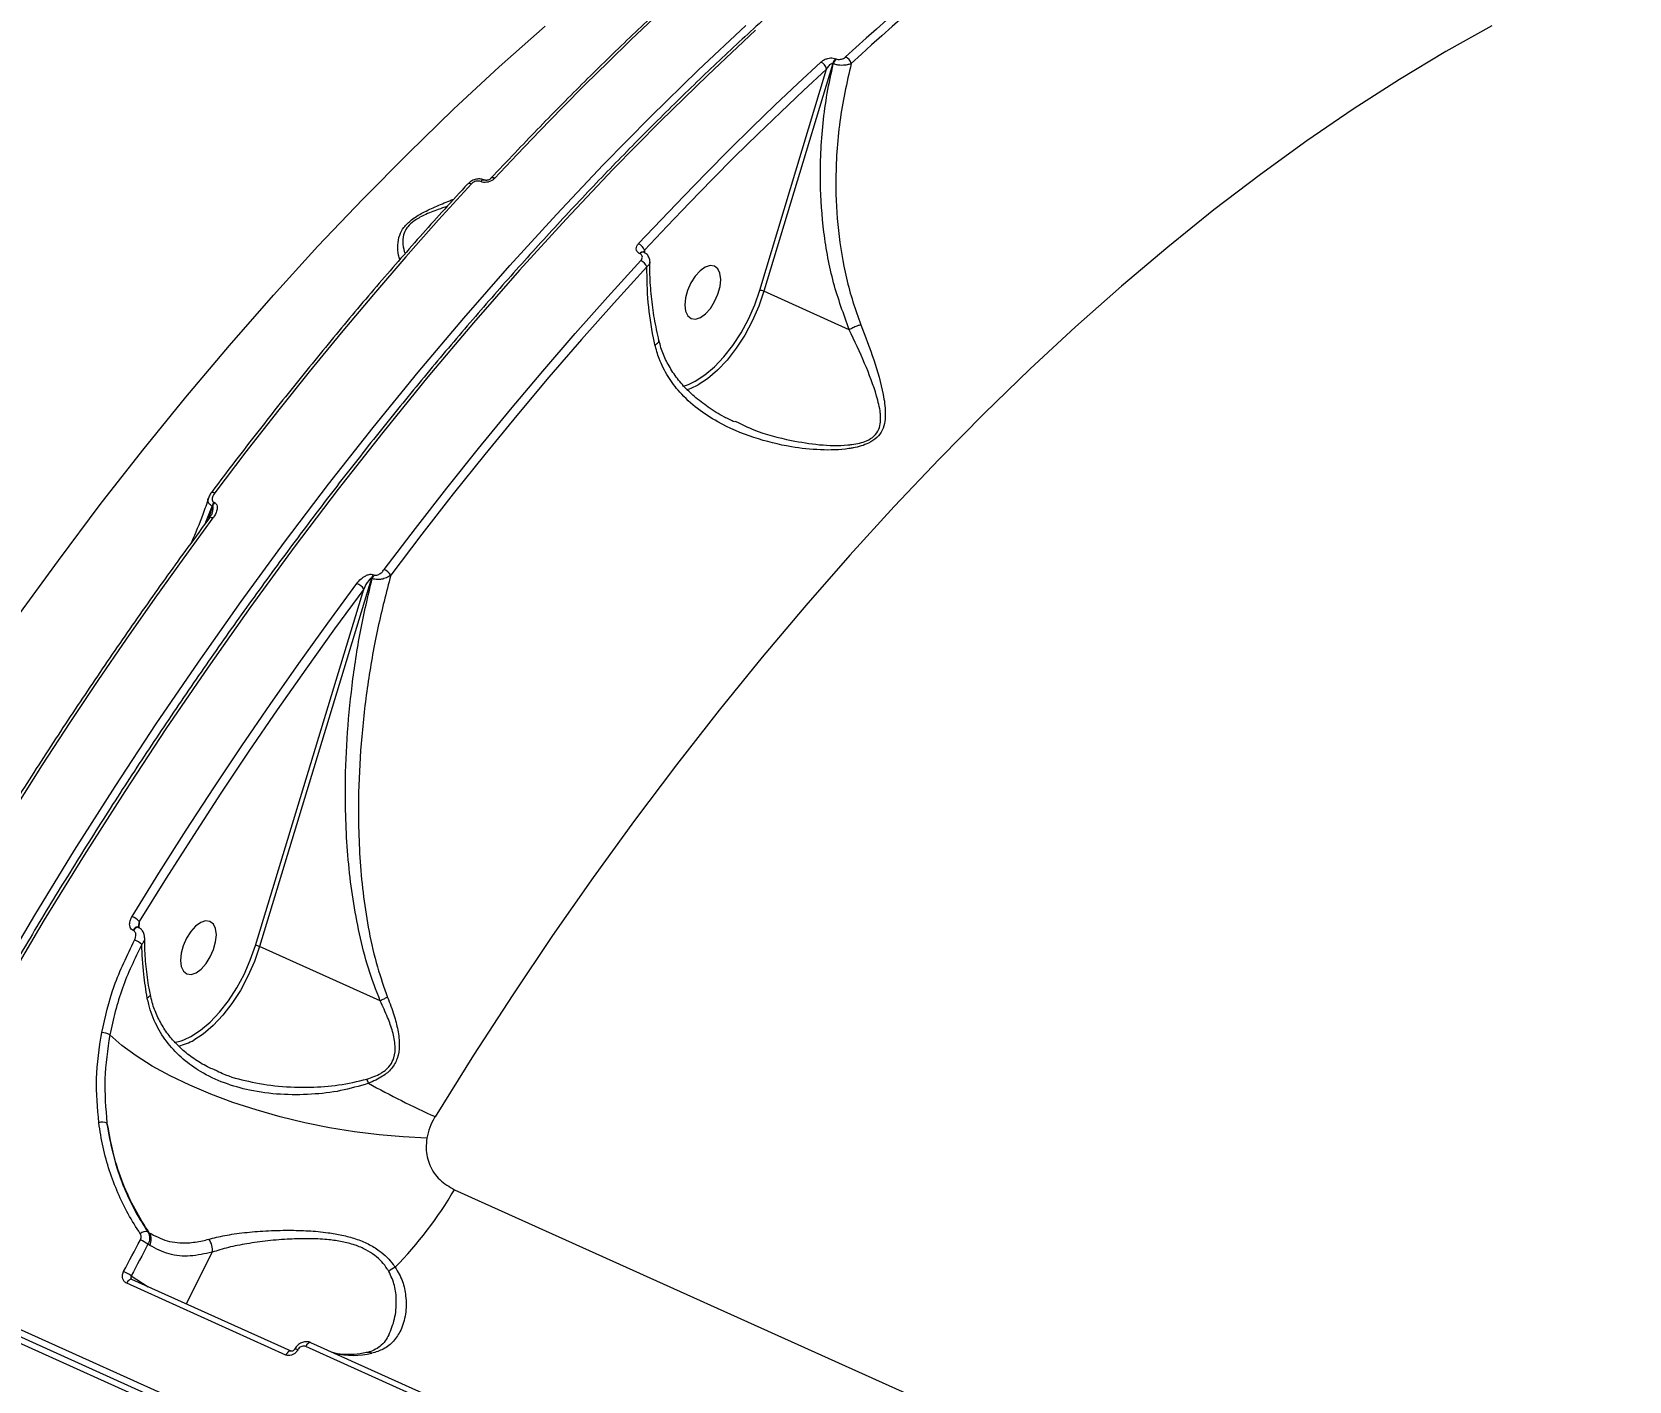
# Model space of a CAD drawing. Header units: millimetres. Extents: x -10374 to 11119, y -8221 to 9433.
# Drawn here: x -2109 to -1858.4, y -4950.2 to -4738.4 of the extents above; entities that cross this region are included whole.
import ezdxf

# ---------------------------------------------------------------- set-up
doc = ezdxf.new("R2010")
doc.units = ezdxf.units.MM
for name, color, linetype in [('DIKOM_ОБЪЕКТ', 7, 'Continuous'), ('DIKOM_РАЗМЕР_ЗОНА', 7, 'Continuous'), ('DIKOM_РАЗМЕР_ОБЪЕКТА', 7, 'Continuous')]:
    doc.layers.add(name, color=color, linetype=linetype)
doc.styles.add('style1', font='arial.ttf', dxfattribs={"width": 0.8})
doc.dimstyles.new('1-50', dxfattribs={"dimtxt": 300, "dimasz": 200, "dimexe": 100, "dimexo": 0, "dimgap": 100, "dimtad": 0, "dimdec": 0, "dimtxsty": 'style1', "dimcen": 0, "dimclrd": 7, "dimclre": 7, "dimadec": 1, "dimazin": 2, "dimtfac": 1, "dimtdec": 0, "dimtmove": 1, "dimatfit": 3, "dimfxl": 0, "dimlwd": 25, "dimlwe": 18, "dimarcsym": 0})

# ---------------------------------------------------------------- blocks, each defined once
blk = doc.blocks.new('*D16')
at = {"layer": 'Defpoints', "color": 0, "transparency": 16777216}
for p in [(-9045.1, 5161.67), (3694.49, 5161.67), (1813.16, -6719.94)]:
    blk.add_point(p, dxfattribs=at)
at = {"layer": 'DIKOM_РАЗМЕР_ОБЪЕКТА', "color": 7, "lineweight": 18, "transparency": 16777216}
for p, q in [((3694.49, 5161.67), (-9145.1, 5161.67)), ((1813.16, -6719.94), (-9145.1, -6719.94))]:
    blk.add_line(p, q, dxfattribs=at)
at = {"layer": 'DIKOM_РАЗМЕР_ОБЪЕКТА', "color": 7, "lineweight": 25, "transparency": 16777216}
for p, q in [((-9045.1, 4961.67), (-9045.1, -0.45)), ((-9045.1, -6519.94), (-9045.1, -1080.23))]:
    blk.add_line(p, q, dxfattribs=at)
at = {"layer": 'DIKOM_РАЗМЕР_ОБЪЕКТА', "color": 7, "transparency": 16777216}
for points in [[(-9078.43, 4961.67), (-9011.76, 4961.67), (-9045.1, 5161.67)], [(-9078.43, -6519.94), (-9011.76, -6519.94), (-9045.1, -6719.94)]]:
    blk.add_solid(points, dxfattribs=at)
at = {"layer": 'DIKOM_РАЗМЕР_ОБЪЕКТА', "color": 0, "transparency": 16777216, "insert": (-9045.1, -540.34), "char_height": 300, "attachment_point": 5, "rotation": 90, "style": 'style1'}
blk.add_mtext('11900', dxfattribs=at)
blk = doc.blocks.new('*D13')
at = {"layer": 'Defpoints', "color": 0, "transparency": 16777216}
for p in [(-10176.97, 7112.81), (3082.33, 7112.81), (2015.48, -8221.4)]:
    blk.add_point(p, dxfattribs=at)
at = {"layer": 'DIKOM_РАЗМЕР_ЗОНА', "color": 7, "lineweight": 18, "transparency": 16777216}
for p, q in [((3082.33, 7112.81), (-10276.97, 7112.81)), ((2015.48, -8221.4), (-10276.97, -8221.4))]:
    blk.add_line(p, q, dxfattribs=at)
at = {"layer": 'DIKOM_РАЗМЕР_ЗОНА', "color": 7, "lineweight": 25, "transparency": 16777216}
for p, q in [((-10176.97, 6912.81), (-10176.97, -14.41)), ((-10176.97, -8021.4), (-10176.97, -1094.19))]:
    blk.add_line(p, q, dxfattribs=at)
at = {"layer": 'DIKOM_РАЗМЕР_ЗОНА', "color": 7, "transparency": 16777216}
for points in [[(-10210.3, 6912.81), (-10143.64, 6912.81), (-10176.97, 7112.81)], [(-10210.3, -8021.4), (-10143.64, -8021.4), (-10176.97, -8221.4)]]:
    blk.add_solid(points, dxfattribs=at)
at = {"layer": 'DIKOM_РАЗМЕР_ЗОНА', "color": 0, "transparency": 16777216, "insert": (-10176.97, -554.3), "char_height": 300, "attachment_point": 5, "rotation": 90, "style": 'style1'}
blk.add_mtext('15300', dxfattribs=at)

msp = doc.modelspace()

# ---------------------------------------------------------------- linework, layer by layer
at = {"layer": 'DIKOM_ОБЪЕКТ', "color": 7, "linetype": 'Continuous', "lineweight": 15}
for p, q in [((-1983.36, -4743.34), (-1994.15, -4779.09)), ((-1983.27, -4743.38), (-1983.36, -4743.34)), ((-1982.9, -4742.58), (-1982.81, -4742.61)), ((-1994.82, -4778.92), (-1984.33, -4744.2)), ((-2038.56, -4761.87), (-2038.59, -4761.86)), ((-2037.98, -4761.64), (-2038.01, -4761.62)), ((-2013.61, -4773.19), (-2013.64, -4773.18)), ((-2013.03, -4772.96), (-2013.05, -4772.95)), ((-2012.89, -4772.64), (-2012.91, -4773.04)), ((-1980.76, -4785.13), (-1994.15, -4779.09)), ((-1998.71, -4799.47), (-1998.32, -4799.65)), ((-2080.76, -4812.79), (-2081.88, -4815.64)), ((-2081.26, -4814.79), (-2080.66, -4812.83)), ((-2080.66, -4812.83), (-2080.76, -4812.79)), ((-2080.47, -4812.22), (-2080.38, -4812.26)), ((-2055.44, -4823.58), (-2055.35, -4823.62)), ((-2073.96, -4881.79), (-2056.96, -4825.84)), ((-2055.73, -4824.15), (-2073.3, -4881.96)), ((-2055.63, -4824.19), (-2055.73, -4824.15)), ((-2092.36, -4878.94), (-2092.38, -4878.93)), ((-2092.17, -4878.01), (-2092.24, -4879.02)), ((-2093.08, -4879.45), (-2093.15, -4879.42)), ((-2054.37, -4890.49), (-2073.3, -4881.96)), ((-2042.71, -4920.13), (-1769.52, -5043.26)), ((-2090.84, -4926.74), (-2090.6, -4926.9)), ((-2090.54, -4928.87), (-2090.81, -4928.7)), ((-1758.48, -5102.06), (-2136.27, -4931.79)), ((-2136.22, -4930.63), (-1758.43, -5100.9)), ((-2080.75, -4929.95), (-2084.81, -4938.06)), ((-1759.33, -5102.69), (-2137.12, -4932.42)), ((-2093.43, -4933.64), (-2090.76, -4935.38)), ((-2093.32, -4934.22), (-2093.33, -4934.21)), ((-2068.34, -4945.48), (-2093.32, -4934.22)), ((-2069.17, -4946.08), (-2094.15, -4934.82)), ((-2000.45, -4973.36), (-2065.23, -4944.16)), ((-2001.27, -4973.95), (-2066.06, -4944.75))]:
    msp.add_line(p, q, dxfattribs=at)
at = {"layer": 'DIKOM_ОБЪЕКТ', "color": 7, "linetype": 'Continuous', "lineweight": 15, "flags": 128}
for points in [[(-2007.8, -4732.85), (-2011.41, -4736.21), (-2015.02, -4739.63), (-2018.61, -4743.1), (-2022.2, -4746.64), (-2025.77, -4750.23), (-2029.34, -4753.88), (-2032.89, -4757.59), (-2036.42, -4761.36)], [(-2137.75, -4929.85), (-2132.2, -4919.05), (-2126.51, -4908.35), (-2120.67, -4897.77), (-2114.7, -4887.32), (-2108.58, -4877.01), (-2102.34, -4866.84), (-2095.98, -4856.83), (-2089.5, -4846.99), (-2082.9, -4837.31), (-2076.19, -4827.81), (-2069.39, -4818.5), (-2062.48, -4809.39), (-2055.49, -4800.48), (-2048.41, -4791.77), (-2041.25, -4783.29), (-2034.02, -4775.03), (-2026.72, -4767.01), (-2019.37, -4759.22), (-2011.95, -4751.68), (-2004.49, -4744.39), (-1996.99, -4737.35)], [(-1995.48, -4738.11), (-2002.98, -4745.14), (-2010.44, -4752.43), (-2017.85, -4759.98), (-2025.21, -4767.76), (-2032.51, -4775.79), (-2039.74, -4784.05), (-2046.9, -4792.54), (-2053.97, -4801.24), (-2060.97, -4810.15), (-2067.87, -4819.27), (-2074.68, -4828.58), (-2081.38, -4838.08), (-2087.98, -4847.76), (-2094.46, -4857.6), (-2100.83, -4867.62), (-2107.07, -4877.78), (-2113.18, -4888.1), (-2119.15, -4898.55), (-2124.99, -4909.12), (-2130.68, -4919.82), (-2136.22, -4930.63)], [(-2136.19, -4867.83), (-2130.16, -4858.19), (-2124, -4848.72), (-2117.73, -4839.41), (-2111.36, -4830.28), (-2104.87, -4821.33), (-2098.29, -4812.58), (-2091.62, -4804.03), (-2084.86, -4795.7), (-2078.02, -4787.58), (-2071.11, -4779.69), (-2064.13, -4772.03), (-2057.09, -4764.61), (-2050, -4757.44), (-2042.86, -4750.52), (-2035.68, -4743.86), (-2028.46, -4737.47)], [(-1879.92, -4737.4), (-1887.16, -4741.46), (-1894.42, -4745.84), (-1901.7, -4750.52), (-1908.98, -4755.49), (-1916.26, -4760.76), (-1923.54, -4766.32), (-1930.8, -4772.16), (-1938.04, -4778.28), (-1945.26, -4784.68), (-1952.44, -4791.33), (-1959.58, -4798.25), (-1966.67, -4805.43), (-1973.71, -4812.85), (-1980.69, -4820.51), (-1987.6, -4828.4), (-1994.44, -4836.52), (-2001.19, -4844.86), (-2007.87, -4853.41), (-2014.45, -4862.16), (-2020.93, -4871.11), (-2027.31, -4880.24), (-2033.58, -4889.55), (-2039.73, -4899.03), (-2045.76, -4908.67)], [(-2013.84, -4771.61), (-2010.3, -4767.85), (-2006.75, -4764.14), (-2003.19, -4760.49), (-1999.61, -4756.89), (-1996.03, -4753.35), (-1992.43, -4749.88), (-1988.83, -4746.46), (-1985.21, -4743.1)], [(-1984.33, -4744.2), (-1987.94, -4747.55), (-1991.53, -4750.96), (-1995.12, -4754.43), (-1998.7, -4757.95), (-2002.26, -4761.54), (-2005.82, -4765.18), (-2009.36, -4768.88), (-2012.89, -4772.64)], [(-2040.05, -4762.22), (-2045.22, -4767.89), (-2050.35, -4773.68), (-2055.44, -4779.58), (-2060.5, -4785.59), (-2065.52, -4791.72), (-2070.5, -4797.95), (-2075.44, -4804.28), (-2080.33, -4810.72)], [(-2040.62, -4762.21), (-2040.61, -4762.21), (-2040.54, -4762.16), (-2040.44, -4762.13), (-2040.33, -4762.14), (-2040.2, -4762.16), (-2040.05, -4762.22)], [(-2053.74, -4822.78), (-2048.85, -4816.34), (-2043.92, -4810.01), (-2038.94, -4803.78), (-2033.92, -4797.65), (-2028.86, -4791.64), (-2023.77, -4785.74), (-2018.63, -4779.95), (-2013.47, -4774.27)], [(-2012.53, -4775.25), (-2017.68, -4780.91), (-2022.8, -4786.68), (-2027.89, -4792.57), (-2032.94, -4798.58), (-2037.94, -4804.69), (-2042.91, -4810.9), (-2047.83, -4817.23), (-2052.71, -4823.65)], [(-2001.04, -4778.35), (-2000.94, -4777.22), (-2001.06, -4776.26), (-2001.4, -4775.54), (-2001.93, -4775.13), (-2002.61, -4775.04), (-2003.38, -4775.3), (-2004.18, -4775.87), (-2004.95, -4776.72), (-2005.62, -4777.77), (-2006.14, -4778.94), (-2006.46, -4780.14), (-2006.57, -4781.26), (-2006.44, -4782.22), (-2006.1, -4782.94), (-2005.57, -4783.36), (-2004.89, -4783.44), (-2004.12, -4783.19), (-2003.32, -4782.61), (-2002.55, -4781.77), (-2001.89, -4780.71), (-2001.37, -4779.54), (-2001.04, -4778.35)], [(-2006.02, -4793.71), (-2004.96, -4793.22), (-2003.43, -4792.23), (-2001.91, -4790.95), (-2000.43, -4789.38), (-1999.03, -4787.59), (-1997.74, -4785.59), (-1996.6, -4783.45), (-1995.61, -4781.21), (-1994.82, -4778.92)], [(-1994.15, -4779.09), (-1994.97, -4781.45), (-1995.98, -4783.76), (-1997.17, -4785.97), (-1998.5, -4788.02), (-1999.94, -4789.88), (-2001.46, -4791.49), (-2003.03, -4792.82), (-2004.47, -4793.76)], [(-2006.88, -4794), (-2006.46, -4793.88), (-2006.02, -4793.71)], [(-2080.86, -4810.67), (-2080.84, -4810.66), (-2080.78, -4810.62), (-2080.7, -4810.61), (-2080.59, -4810.63), (-2080.47, -4810.66), (-2080.33, -4810.72)], [(-2080.61, -4814.67), (-2085.19, -4820.93), (-2089.73, -4827.27), (-2094.22, -4833.69), (-2098.66, -4840.19), (-2103.05, -4846.78), (-2107.39, -4853.43), (-2111.67, -4860.16), (-2115.9, -4866.97)], [(-2081.14, -4814.63), (-2081.13, -4814.63), (-2081.08, -4814.59), (-2081, -4814.57), (-2080.89, -4814.58), (-2080.75, -4814.62), (-2080.61, -4814.67)], [(-2093.31, -4877.24), (-2089.08, -4870.44), (-2084.79, -4863.7), (-2080.46, -4857.04), (-2076.07, -4850.46), (-2071.63, -4843.96), (-2067.14, -4837.53), (-2062.6, -4831.19), (-2058.02, -4824.94)], [(-2056.96, -4825.84), (-2061.53, -4832.08), (-2066.06, -4838.4), (-2070.54, -4844.81), (-2074.97, -4851.3), (-2079.35, -4857.87), (-2083.68, -4864.51), (-2087.95, -4871.23), (-2092.17, -4878.01)], [(-2092.38, -4878.93), (-2092.47, -4878.91), (-2092.64, -4878.93), (-2092.81, -4879.03), (-2092.99, -4879.2), (-2093.15, -4879.42)], [(-2092.31, -4878.96), (-2092.4, -4878.94), (-2092.57, -4878.96), (-2092.75, -4879.07), (-2092.92, -4879.23), (-2093.08, -4879.45)], [(-2080.19, -4881.22), (-2080.08, -4880.1), (-2080.2, -4879.14), (-2080.55, -4878.42), (-2081.08, -4878), (-2081.76, -4877.91), (-2082.53, -4878.17), (-2083.33, -4878.74), (-2084.09, -4879.59), (-2084.76, -4880.64), (-2085.28, -4881.82), (-2085.6, -4883.01), (-2085.71, -4884.14), (-2085.58, -4885.09), (-2085.24, -4885.81), (-2084.71, -4886.23), (-2084.03, -4886.32), (-2083.26, -4886.06), (-2082.46, -4885.49), (-2081.7, -4884.64), (-2081.03, -4883.59), (-2080.51, -4882.41), (-2080.19, -4881.22)], [(-2085.16, -4896.59), (-2084.1, -4896.09), (-2082.57, -4895.11), (-2081.05, -4893.82), (-2079.57, -4892.26), (-2078.17, -4890.46), (-2076.89, -4888.46), (-2075.74, -4886.32), (-2074.76, -4884.08), (-2073.96, -4881.79)], [(-2073.3, -4881.96), (-2074.11, -4884.32), (-2075.12, -4886.63), (-2076.31, -4888.84), (-2077.64, -4890.9), (-2079.08, -4892.75), (-2080.6, -4894.36), (-2082.17, -4895.69), (-2083.62, -4896.63)], [(-2047.05, -4912.02), (-2050.74, -4911.85), (-2054.54, -4911.53), (-2058.41, -4911.04), (-2062.32, -4910.4), (-2066.21, -4909.61), (-2070.06, -4908.67), (-2073.83, -4907.61), (-2077.47, -4906.42), (-2080.96, -4905.13), (-2084.25, -4903.74), (-2087.33, -4902.26), (-2090.15, -4900.72), (-2092.68, -4899.12), (-2094.91, -4897.49), (-2096.81, -4895.84)], [(-2086.68, -4897.02), (-2085.6, -4896.75), (-2085.16, -4896.59)], [(-2094.63, -4932.97), (-2094.3, -4932.35), (-2093.97, -4931.73), (-2093.65, -4931.11), (-2093.32, -4930.49), (-2092.99, -4929.87), (-2092.66, -4929.25), (-2092.33, -4928.64), (-2092, -4928.02)], [(-2090.81, -4928.7), (-2091.13, -4929.32), (-2091.46, -4929.93), (-2091.79, -4930.55), (-2092.12, -4931.17), (-2092.45, -4931.78), (-2092.77, -4932.4), (-2093.1, -4933.02), (-2093.43, -4933.64)], [(-2093.32, -4934.22), (-2093.38, -4934.2), (-2093.48, -4934.2), (-2093.59, -4934.23), (-2093.71, -4934.3), (-2093.83, -4934.39), (-2093.95, -4934.51), (-2094.06, -4934.66), (-2094.15, -4934.82)], [(-2065.23, -4944.16), (-2065.29, -4944.14), (-2065.39, -4944.14), (-2065.5, -4944.17), (-2065.62, -4944.23), (-2065.74, -4944.32), (-2065.86, -4944.44), (-2065.96, -4944.59), (-2066.06, -4944.75)], [(-2068.34, -4945.48), (-2068.4, -4945.46), (-2068.5, -4945.46), (-2068.62, -4945.49), (-2068.74, -4945.55), (-2068.85, -4945.65), (-2068.97, -4945.77), (-2069.08, -4945.91), (-2069.17, -4946.08)]]:
    msp.add_lwpolyline(points, dxfattribs=at)
at = {"layer": 'DIKOM_ОБЪЕКТ', "color": 7, "linetype": 'Continuous', "lineweight": 15}
for centre, radius, start, end in [((-1713.08, -5034.21), 396.46, 122.5528, 132.5811), ((-1712.82, -5034.59), 395.56, 122.5527, 132.5816), ((-1985.89, -4744.55), 1.59, 12.5941, 65.0106), ((-1981.67, -4743.83), 1.76, 134.3101, 163.7624), ((-1981.6, -4743.87), 1.74, 134.2141, 163.8426), ((-1982.03, -4743.74), 1.61, 14.7697, 64.6921), ((-2036.71, -4761.78), 0.514, 56.3395, 122.738), ((-2038.13, -4762.15), 0.542, 76.8968, 147.6598), ((-2038.11, -4762.16), 0.541, 76.0909, 147.6324), ((-2014.57, -4773.25), 1.79, 19.7486, 65.6967), ((-2013.18, -4773.47), 0.54, 75.8332, 147.6815), ((-2013.15, -4773.49), 0.542, 76.9243, 147.6324), ((-2014.25, -4775.96), 1.86, 22.6173, 65.2693), ((-1994.93, -4780.76), 1.84, 65.2098, 86.7946), ((-2009.2, -4785.43), 9.57, 287.7612, 299.5753), ((-2078.96, -4813.33), 1.87, 143.5735, 163.1621), ((-2078.85, -4813.38), 1.89, 143.6886, 163.047), ((-2053.92, -4824.7), 1.89, 143.6886, 163.047), ((-2053.85, -4824.73), 1.87, 143.5539, 163.1818), ((-2054.73, -4825), 2.44, 33.8223, 65.8851), ((-2058.98, -4827.14), 2.4, 32.684, 66.2629), ((-2094.81, -4880.66), 3.74, 45.0745, 66.3086), ((-2094.07, -4884.18), 3.44, 47.9451, 70.2924), ((-2074.08, -4883.65), 1.86, 65.1812, 86.5541), ((-2098.04, -4897.67), 2.21, 56.1662, 90.797), ((-2088.15, -4888.69), 9.15, 283.695, 299.741), ((-2251.96, -4972.37), 207.53, 19.4012, 19.5953), ((-1982.55, -4769.47), 152.87, 241.1939, 245.5778), ((-2097.96, -4911.14), 1.63, 63.6938, 110.0596), ((-2096.93, -4888.33), 62.85, 315.6043, 329.6018), ((-2091.18, -4927.85), 1.15, 73.2591, 136.0361), ((-2094.7, -4934.13), 6.68, 54.3478, 66.1551), ((-2092.26, -4927.93), 1.96, 331.3183, 32.0255), ((-2083.16, -4929.49), 2.46, 349.1702, 40.2363), ((-2097.65, -4939.78), 7.46, 55.5161, 66.0889), ((-2050.93, -4934.93), 2.85, 112.4313, 136.6963), ((-2067.79, -4945.98), 0.853, 55.7695, 89.0756), ((-2058.64, -4933.08), 13.06, 257.0886, 283.0186), ((-2056.28, -4947.04), 1.36, 64.927, 101.2534)]:
    msp.add_arc(centre, radius, start, end, dxfattribs=at)
for points, knots in [([(-1829.46, -4657.95), (-1830.22, -4657.94), (-1833.1, -4657.88), (-1838.18, -4658.1), (-1844.71, -4658.59), (-1851.32, -4659.39), (-1858.01, -4660.49), (-1864.77, -4661.88), (-1871.6, -4663.57), (-1878.49, -4665.55), (-1885.44, -4667.81), (-1892.43, -4670.37), (-1899.47, -4673.22), (-1906.55, -4676.35), (-1913.67, -4679.76), (-1920.82, -4683.45), (-1927.99, -4687.42), (-1935.18, -4691.66), (-1942.38, -4696.17), (-1949.59, -4700.95), (-1956.8, -4705.99), (-1964.01, -4711.3), (-1971.21, -4716.86), (-1978.39, -4722.67), (-1985.56, -4728.72), (-1992.7, -4735.02), (-1999.82, -4741.56), (-2006.89, -4748.33), (-2013.93, -4755.32), (-2020.92, -4762.54), (-2027.86, -4769.98), (-2034.75, -4777.63), (-2041.57, -4785.48), (-2048.32, -4793.53), (-2055.01, -4801.78), (-2061.62, -4810.21), (-2068.14, -4818.83), (-2074.58, -4827.62), (-2080.93, -4836.57), (-2087.18, -4845.69), (-2093.34, -4854.96), (-2099.38, -4864.38), (-2105.32, -4873.94), (-2111.14, -4883.64), (-2116.85, -4893.46), (-2122.43, -4903.39), (-2127.88, -4913.44), (-2132.63, -4922.48), (-2135.52, -4928.18), (-2136.68, -4930.47)], [0, 0, 0, 0, 0.007808, 0.029496, 0.051191, 0.072892, 0.094598, 0.116309, 0.138026, 0.159746, 0.181469, 0.203196, 0.224924, 0.246655, 0.268387, 0.29012, 0.311854, 0.333587, 0.355322, 0.377056, 0.39879, 0.420524, 0.442257, 0.46399, 0.485723, 0.507454, 0.529186, 0.550917, 0.572647, 0.594376, 0.616105, 0.637834, 0.659562, 0.681289, 0.703016, 0.724742, 0.746468, 0.768194, 0.789919, 0.811644, 0.833368, 0.855093, 0.876817, 0.89854, 0.920264, 0.941987, 0.96371, 0.985433, 1, 1, 1, 1]), ([(-2008.38, -4732.86), (-2009.62, -4734.02), (-2013.24, -4737.36), (-2019.2, -4743.07), (-2026.23, -4750.08), (-2032.16, -4756.2), (-2035.73, -4760.01), (-2036.99, -4761.35)], [0, 0, 0, 0, 0.12933, 0.375075, 0.620813, 0.866553, 1, 1, 1, 1]), ([(-1980.76, -4785.13), (-1981.65, -4782.7), (-1983.45, -4777.77), (-1984.87, -4769.93), (-1985.36, -4763.07), (-1985.28, -4757.35), (-1984.92, -4752.66), (-1984.28, -4747.99), (-1983.61, -4744.92), (-1983.27, -4743.38)], [0, 0, 0, 0, 0.185209, 0.37522, 0.558024, 0.667272, 0.77652, 0.888261, 1, 1, 1, 1]), ([(-1985.21, -4743.1), (-1985.19, -4743.08), (-1985.03, -4742.94), (-1984.7, -4742.72), (-1984.19, -4742.53), (-1983.71, -4742.45), (-1983.26, -4742.45), (-1983.02, -4742.54), (-1982.9, -4742.58)], [0, 0, 0, 0, 0.03914, 0.287195, 0.495188, 0.67111, 0.835363, 1, 1, 1, 1]), ([(-1983.36, -4743.34), (-1983.38, -4743.34), (-1983.42, -4743.32), (-1983.53, -4743.34), (-1983.68, -4743.41), (-1983.87, -4743.57), (-1984.09, -4743.82), (-1984.24, -4744.04), (-1984.32, -4744.18), (-1984.33, -4744.2)], [0, 0, 0, 0, 0.055291, 0.109748, 0.243704, 0.417596, 0.651835, 0.952016, 1, 1, 1, 1]), ([(-1980.47, -4743.33), (-1980.5, -4743.34), (-1980.68, -4743.43), (-1981.07, -4743.55), (-1981.67, -4743.63), (-1982.24, -4743.62), (-1982.8, -4743.54), (-1983.12, -4743.43), (-1983.27, -4743.38)], [0, 0, 0, 0, 0.039205, 0.26836, 0.466439, 0.643703, 0.819961, 1, 1, 1, 1]), ([(-1980.47, -4743.33), (-1981.15, -4746.35), (-1982.17, -4750.91), (-1982.76, -4757.19), (-1982.96, -4762.9), (-1982.62, -4769.58), (-1981.56, -4775.85), (-1980.25, -4780.77), (-1979.37, -4783.16), (-1978.93, -4784.35)], [0, 0, 0, 0, 0.222717, 0.336734, 0.450747, 0.631004, 0.813275, 0.906646, 1, 1, 1, 1]), ([(-1982.81, -4742.61), (-1982.74, -4742.64), (-1982.58, -4742.7), (-1982.29, -4742.7), (-1981.98, -4742.65), (-1981.66, -4742.52), (-1981.45, -4742.39), (-1981.35, -4742.3), (-1981.34, -4742.29)], [0, 0, 0, 0, 0.167231, 0.334396, 0.509168, 0.713042, 0.957882, 1, 1, 1, 1]), ([(-2036.42, -4761.36), (-2036.53, -4761.45), (-2036.74, -4761.66), (-2037.18, -4761.88), (-2037.67, -4762), (-2038.16, -4762.01), (-2038.43, -4761.92), (-2038.56, -4761.87)], [0, 0, 0, 0, 0.18906, 0.404524, 0.606966, 0.803391, 1, 1, 1, 1]), ([(-2036.99, -4761.35), (-2037.01, -4761.37), (-2037.05, -4761.42), (-2037.21, -4761.53), (-2037.42, -4761.62), (-2037.62, -4761.67), (-2037.79, -4761.68), (-2037.9, -4761.66), (-2037.97, -4761.64), (-2037.98, -4761.64), (-2037.98, -4761.64)], [0, 0, 0, 0, 0.091386, 0.282672, 0.472566, 0.621541, 0.749812, 0.863157, 0.969596, 1, 1, 1, 1]), ([(-2040.62, -4762.21), (-2041.83, -4763.53), (-2045.35, -4767.37), (-2051.12, -4773.87), (-2057.93, -4781.79), (-2064.66, -4789.91), (-2071.32, -4798.22), (-2076.71, -4805.17), (-2079.87, -4809.36), (-2080.86, -4810.67)], [0, 0, 0, 0, 0.087984, 0.255154, 0.422329, 0.589494, 0.75666, 0.92382, 1, 1, 1, 1]), ([(-2038.01, -4761.64), (-2038.05, -4761.62), (-2038.27, -4761.49), (-2038.77, -4761.43), (-2039.47, -4761.5), (-2040.14, -4761.76), (-2040.45, -4762.09), (-2040.59, -4762.23)], [0, 0, 0, 0, 0.046703, 0.269839, 0.516508, 0.786908, 1, 1, 1, 1]), ([(-2038.59, -4761.86), (-2038.68, -4761.83), (-2038.86, -4761.77), (-2039.19, -4761.78), (-2039.53, -4761.86), (-2039.83, -4762.01), (-2039.98, -4762.15), (-2040.05, -4762.22)], [0, 0, 0, 0, 0.195204, 0.390005, 0.59315, 0.810996, 1, 1, 1, 1]), ([(-2051.31, -4774.13), (-2051.38, -4773.89), (-2051.57, -4773.21), (-2051.66, -4771.92), (-2051.45, -4770.44), (-2050.73, -4769.04), (-2049.47, -4767.8), (-2047.62, -4766.68), (-2045.47, -4765.69), (-2043.8, -4765.01), (-2042.93, -4764.66), (-2042.81, -4764.61)], [0, 0, 0, 0, 0.087345, 0.247905, 0.38943, 0.490206, 0.592442, 0.706474, 0.84042, 0.977988, 1, 1, 1, 1]), ([(-2043.88, -4765.78), (-2044.34, -4765.93), (-2045.54, -4766.33), (-2047.35, -4767.04), (-2049.04, -4767.96), (-2049.86, -4768.71), (-2050.41, -4769.44), (-2050.84, -4770.42), (-2050.83, -4771.78), (-2050.65, -4772.74), (-2050.46, -4773.16), (-2050.46, -4773.17)], [0, 0, 0, 0, 0.103418, 0.269793, 0.402016, 0.498859, 0.517954, 0.633882, 0.802768, 0.996593, 1, 1, 1, 1]), ([(-2013.64, -4773.18), (-2013.69, -4773.15), (-2013.88, -4773.06), (-2014.11, -4772.81), (-2014.22, -4772.43), (-2014.14, -4772), (-2013.94, -4771.74), (-2013.84, -4771.61)], [0, 0, 0, 0, 0.093113, 0.303827, 0.530236, 0.765194, 1, 1, 1, 1]), ([(-2013.47, -4774.27), (-2013.4, -4774.18), (-2013.27, -4774.01), (-2013.21, -4773.71), (-2013.29, -4773.45), (-2013.44, -4773.28), (-2013.57, -4773.21), (-2013.61, -4773.19)], [0, 0, 0, 0, 0.233596, 0.467288, 0.695484, 0.908593, 1, 1, 1, 1]), ([(-2013.05, -4772.95), (-2013.06, -4772.94), (-2013.07, -4772.93), (-2013.07, -4772.94), (-2013.07, -4772.94)], [0, 0, 0, 0, 0.726348, 1, 1, 1, 1]), ([(-2012.08, -4774.43), (-2012.08, -4774.38), (-2012.04, -4774.13), (-2012.21, -4773.68), (-2012.55, -4773.22), (-2012.89, -4773.05), (-2013.03, -4772.97)], [0, 0, 0, 0, 0.085368, 0.402724, 0.737127, 1, 1, 1, 1]), ([(-2012.89, -4772.64), (-2012.93, -4772.72), (-2012.97, -4772.82), (-2012.99, -4772.92), (-2012.99, -4772.93)], [0, 0, 0, 0, 0.853601, 1, 1, 1, 1]), ([(-2012.08, -4774.44), (-2012.09, -4774.57), (-2012.13, -4774.86), (-2012.39, -4775.11), (-2012.53, -4775.25)], [0, 0, 0, 0, 0.469677, 1, 1, 1, 1]), ([(-2011.26, -4787.47), (-2011.34, -4787.12), (-2011.81, -4784.91), (-2012.44, -4780.77), (-2012.5, -4777.11), (-2012.53, -4775.25)], [0, 0, 0, 0, 0.084992, 0.53347, 1, 1, 1, 1]), ([(-2010.63, -4786.85), (-2010.88, -4785.69), (-2011.39, -4783.35), (-2011.84, -4779.88), (-2012.07, -4776.89), (-2012.04, -4775.11), (-2012.03, -4774.44)], [0, 0, 0, 0, 0.275151, 0.552794, 0.831688, 1, 1, 1, 1]), ([(-1978.93, -4784.35), (-1978.24, -4786.19), (-1976.82, -4789.93), (-1975.52, -4794.47), (-1975.06, -4797.67), (-1975.15, -4799.54), (-1975.52, -4800.9), (-1976.38, -4802.11), (-1977.94, -4803.13), (-1979.52, -4803.58), (-1982.05, -4804), (-1985.33, -4804.08), (-1990.37, -4803.53), (-1995.87, -4802.18), (-2000.8, -4800.07), (-2004.65, -4797.56), (-2007.27, -4795.16), (-2009.28, -4792.5), (-2010.58, -4789.98), (-2011.06, -4788.21), (-2011.26, -4787.47)], [0, 0, 0, 0, 0.095207, 0.192955, 0.244801, 0.27107, 0.29817, 0.324292, 0.350388, 0.391072, 0.401939, 0.471963, 0.543806, 0.639399, 0.737852, 0.798855, 0.861366, 0.911373, 0.962838, 1, 1, 1, 1]), ([(-1998.32, -4799.65), (-1997.48, -4800.06), (-1994.81, -4801.36), (-1990.41, -4802.44), (-1985.46, -4803.28), (-1982.24, -4803.35), (-1979.76, -4803.08), (-1978.26, -4802.76), (-1976.79, -4801.86), (-1976.07, -4800.79), (-1975.83, -4799.62), (-1975.84, -4798.75), (-1975.98, -4797.39), (-1976.64, -4794.74), (-1978.26, -4790.43), (-1979.93, -4786.9), (-1980.76, -4785.13)], [0, 0, 0, 0, 0.066836, 0.211618, 0.316194, 0.420374, 0.435952, 0.492911, 0.528154, 0.563266, 0.596916, 0.630789, 0.637985, 0.713288, 0.856589, 1, 1, 1, 1]), ([(-1978.93, -4784.35), (-1979, -4784.37), (-1979.21, -4784.43), (-1979.64, -4784.58), (-1980.22, -4784.83), (-1980.58, -4785.03), (-1980.76, -4785.13)], [0, 0, 0, 0, 0.107414, 0.34948, 0.674777, 1, 1, 1, 1]), ([(-1980.76, -4785.13), (-1980.76, -4785.13), (-1980.76, -4785.13), (-1980.76, -4785.13), (-1980.76, -4785.13), (-1980.76, -4785.13)], [0, 0, 0, 0, 0.370287, 0.809745, 1, 1, 1, 1]), ([(-2011.26, -4787.47), (-2011.24, -4787.46), (-2011.07, -4787.38), (-2010.81, -4787.21), (-2010.62, -4787), (-2010.65, -4786.89), (-2010.66, -4786.85)], [0, 0, 0, 0, 0.048869, 0.39351, 0.764556, 1, 1, 1, 1]), ([(-1998.76, -4799.6), (-1999.3, -4799.35), (-2000.74, -4798.69), (-2002.88, -4797.35), (-2005.02, -4795.71), (-2006.82, -4793.96), (-2008.3, -4792.11), (-2009.48, -4790.09), (-2010.26, -4788.33), (-2010.51, -4787.21), (-2010.59, -4786.84)], [0, 0, 0, 0, 0.096197, 0.257227, 0.41154, 0.541197, 0.677729, 0.810234, 0.936603, 1, 1, 1, 1]), ([(-2080.85, -4810.68), (-2080.91, -4810.76), (-2081.12, -4811.03), (-2081.24, -4811.34), (-2081.32, -4811.55)], [0, 0, 0, 0, 0.325639, 1, 1, 1, 1]), ([(-2080.33, -4810.72), (-2080.47, -4810.94), (-2080.68, -4811.27), (-2080.76, -4811.71), (-2080.72, -4811.96), (-2080.62, -4812.13), (-2080.52, -4812.19), (-2080.47, -4812.22)], [0, 0, 0, 0, 0.437081, 0.628883, 0.790839, 0.906078, 1, 1, 1, 1]), ([(-2081.3, -4811.58), (-2081.6, -4812.43), (-2082.41, -4814.79), (-2083.37, -4817.06), (-2083.99, -4818.51)], [0, 0, 0, 0, 0.362987, 1, 1, 1, 1]), ([(-2080.76, -4812.79), (-2080.85, -4812.74), (-2081.05, -4812.62), (-2081.28, -4812.37), (-2081.4, -4812.04), (-2081.43, -4811.75), (-2081.34, -4811.6), (-2081.32, -4811.57)], [0, 0, 0, 0, 0.17505, 0.381801, 0.64952, 0.938362, 1, 1, 1, 1]), ([(-2080.73, -4813.86), (-2080.77, -4813.97), (-2080.85, -4814.22), (-2081.05, -4814.48), (-2081.16, -4814.62)], [0, 0, 0, 0, 0.442517, 1, 1, 1, 1]), ([(-2080.73, -4813.86), (-2080.73, -4813.85), (-2080.66, -4813.7), (-2080.61, -4813.43), (-2080.57, -4813.11), (-2080.58, -4812.93), (-2080.62, -4812.86), (-2080.65, -4812.84), (-2080.66, -4812.83), (-2080.66, -4812.83)], [0, 0, 0, 0, 0.012834, 0.447816, 0.746215, 0.903836, 0.951894, 0.992257, 1, 1, 1, 1]), ([(-2080.38, -4812.26), (-2080.3, -4812.3), (-2080.15, -4812.4), (-2079.98, -4812.67), (-2079.92, -4813.08), (-2080.05, -4813.74), (-2080.33, -4814.29), (-2080.58, -4814.63), (-2080.61, -4814.67)], [0, 0, 0, 0, 0.092843, 0.20622, 0.369291, 0.572452, 0.947155, 1, 1, 1, 1]), ([(-2081.14, -4814.63), (-2082.27, -4816.16), (-2085.55, -4820.62), (-2090.92, -4828.12), (-2097.21, -4837.18), (-2103.4, -4846.4), (-2109.37, -4855.61), (-2113.68, -4862.46), (-2115.97, -4866.18), (-2116.39, -4866.87)], [0, 0, 0, 0, 0.092526, 0.268317, 0.44411, 0.6199, 0.795686, 0.962218, 1, 1, 1, 1]), ([(-2058.02, -4824.94), (-2057.82, -4824.7), (-2057.43, -4824.24), (-2056.75, -4823.76), (-2056.18, -4823.54), (-2055.76, -4823.48), (-2055.55, -4823.55), (-2055.44, -4823.58)], [0, 0, 0, 0, 0.308949, 0.592402, 0.769736, 0.884481, 1, 1, 1, 1]), ([(-2052.71, -4823.65), (-2053.42, -4826.39), (-2054.83, -4831.87), (-2056.33, -4840.35), (-2057.36, -4848.99), (-2057.89, -4858.47), (-2057.72, -4866.89), (-2057.03, -4874.17), (-2056.16, -4879.69), (-2054.96, -4885), (-2053.77, -4888.35), (-2053.21, -4889.93)], [0, 0, 0, 0, 0.126975, 0.253955, 0.383674, 0.513375, 0.674672, 0.756563, 0.838426, 0.923819, 1, 1, 1, 1]), ([(-2052.71, -4823.65), (-2052.93, -4823.79), (-2053.34, -4824.08), (-2054.1, -4824.31), (-2054.75, -4824.36), (-2055.25, -4824.32), (-2055.5, -4824.24), (-2055.63, -4824.19)], [0, 0, 0, 0, 0.273712, 0.537321, 0.720843, 0.856641, 1, 1, 1, 1]), ([(-2055.35, -4823.62), (-2055.28, -4823.64), (-2055.15, -4823.68), (-2054.88, -4823.65), (-2054.52, -4823.51), (-2054.1, -4823.21), (-2053.87, -4822.93), (-2053.74, -4822.78)], [0, 0, 0, 0, 0.11904, 0.237332, 0.412283, 0.691021, 1, 1, 1, 1]), ([(-2054.36, -4890.49), (-2055.01, -4888.8), (-2056.32, -4885.39), (-2057.67, -4880.01), (-2058.68, -4874.55), (-2059.36, -4869.01), (-2059.75, -4863.41), (-2059.89, -4856.83), (-2059.65, -4849.32), (-2058.84, -4840.89), (-2057.57, -4832.47), (-2056.28, -4826.95), (-2055.63, -4824.19)], [0, 0, 0, 0, 0.082278, 0.165564, 0.247513, 0.329488, 0.412923, 0.496369, 0.620905, 0.745453, 0.872729, 1, 1, 1, 1]), ([(-2055.73, -4824.15), (-2055.74, -4824.15), (-2055.78, -4824.14), (-2055.84, -4824.15), (-2055.99, -4824.25), (-2056.45, -4824.77), (-2056.73, -4825.36), (-2056.96, -4825.84)], [0, 0, 0, 0, 0.023232, 0.051985, 0.104099, 0.273258, 1, 1, 1, 1]), ([(-2093.15, -4879.42), (-2093.25, -4879.36), (-2093.45, -4879.23), (-2093.64, -4878.88), (-2093.71, -4878.39), (-2093.61, -4877.8), (-2093.4, -4877.42), (-2093.31, -4877.24)], [0, 0, 0, 0, 0.152305, 0.304054, 0.508017, 0.773273, 1, 1, 1, 1]), ([(-2092.37, -4878.93), (-2092.35, -4878.94), (-2092.32, -4878.96), (-2092.3, -4879), (-2092.32, -4878.95), (-2092.33, -4878.88), (-2092.32, -4878.83), (-2092.32, -4878.82)], [0, 0, 0, 0, 0.195179, 0.498261, 0.724457, 0.954928, 1, 1, 1, 1]), ([(-2092.17, -4878.01), (-2092.2, -4878.15), (-2092.28, -4878.41), (-2092.3, -4878.68), (-2092.32, -4878.82)], [0, 0, 0, 0, 0.519469, 1, 1, 1, 1]), ([(-2091.36, -4880.57), (-2091.37, -4880.4), (-2091.37, -4880.02), (-2091.63, -4879.5), (-2091.97, -4879.11), (-2092.24, -4879.02), (-2092.32, -4878.99)], [0, 0, 0, 0, 0.256392, 0.570332, 0.866271, 1, 1, 1, 1]), ([(-2098.07, -4895.46), (-2097.51, -4893.01), (-2096.37, -4888.04), (-2094.07, -4883.32), (-2092.91, -4880.94)], [0, 0, 0, 0, 0.493767, 1, 1, 1, 1]), ([(-2091.77, -4881.62), (-2092.88, -4883.9), (-2095.13, -4888.51), (-2096.25, -4893.37), (-2096.81, -4895.84)], [0, 0, 0, 0, 0.493771, 1, 1, 1, 1]), ([(-2092.91, -4880.94), (-2092.85, -4880.79), (-2092.71, -4880.49), (-2092.68, -4880.07), (-2092.77, -4879.74), (-2092.91, -4879.54), (-2093.03, -4879.48), (-2093.08, -4879.45)], [0, 0, 0, 0, 0.271829, 0.538865, 0.737603, 0.896633, 1, 1, 1, 1]), ([(-2091.35, -4880.59), (-2091.35, -4880.61), (-2091.32, -4880.8), (-2091.45, -4881.17), (-2091.67, -4881.48), (-2091.77, -4881.62)], [0, 0, 0, 0, 0.062084, 0.570902, 1, 1, 1, 1]), ([(-2090.91, -4890.05), (-2091.12, -4888.8), (-2091.6, -4885.95), (-2091.71, -4883.18), (-2091.77, -4881.62)], [0, 0, 0, 0, 0.43657, 1, 1, 1, 1]), ([(-2090.42, -4889.5), (-2090.49, -4889.17), (-2090.8, -4887.68), (-2091.11, -4885.09), (-2091.33, -4882.44), (-2091.32, -4880.97), (-2091.31, -4880.59)], [0, 0, 0, 0, 0.108558, 0.487571, 0.867067, 1, 1, 1, 1]), ([(-2090.47, -4889.49), (-2090.46, -4889.53), (-2090.43, -4889.65), (-2090.6, -4889.84), (-2090.8, -4889.98), (-2090.9, -4890.04), (-2090.91, -4890.05)], [0, 0, 0, 0, 0.259986, 0.691225, 0.952031, 1, 1, 1, 1]), ([(-2056.21, -4903.43), (-2057.66, -4903.86), (-2060.59, -4904.72), (-2065.26, -4905.23), (-2070.07, -4905.26), (-2074.68, -4904.65), (-2078.9, -4903.45), (-2082.41, -4901.79), (-2085.36, -4899.68), (-2087.71, -4897.26), (-2089.56, -4894.38), (-2090.52, -4891.89), (-2090.84, -4890.38), (-2090.91, -4890.05)], [0, 0, 0, 0, 0.10273, 0.208023, 0.319918, 0.434584, 0.533728, 0.635542, 0.719071, 0.804879, 0.88851, 0.975331, 1, 1, 1, 1]), ([(-2080.27, -4901.36), (-2080.57, -4901.23), (-2081.66, -4900.79), (-2083.36, -4899.77), (-2085.31, -4898.31), (-2086.97, -4896.65), (-2088.34, -4894.84), (-2089.39, -4892.87), (-2090.1, -4891.08), (-2090.33, -4889.91), (-2090.41, -4889.48)], [0, 0, 0, 0, 0.057536, 0.212213, 0.362381, 0.509305, 0.650346, 0.787826, 0.921927, 1, 1, 1, 1]), ([(-2056.45, -4902.77), (-2055.71, -4902.51), (-2054.44, -4902.07), (-2053.01, -4900.96), (-2052.43, -4900.02), (-2052.04, -4898.93), (-2051.95, -4897.4), (-2052.38, -4895.29), (-2053.22, -4892.94), (-2053.96, -4891.36), (-2054.37, -4890.49)], [0, 0, 0, 0, 0.150409, 0.257922, 0.342085, 0.365564, 0.490519, 0.648818, 0.807947, 1, 1, 1, 1]), ([(-2053.21, -4889.93), (-2052.86, -4890.85), (-2052.22, -4892.54), (-2051.56, -4895.07), (-2051.28, -4897.36), (-2051.56, -4899.46), (-2052.51, -4901.16), (-2054.11, -4902.53), (-2055.45, -4903.1), (-2056.21, -4903.43)], [0, 0, 0, 0, 0.183989, 0.338401, 0.495608, 0.624152, 0.737444, 0.849189, 1, 1, 1, 1]), ([(-2054.37, -4890.49), (-2054.37, -4890.49), (-2054.37, -4890.49), (-2054.36, -4890.49), (-2054.36, -4890.49), (-2054.36, -4890.49)], [0, 0, 0, 0, 0.425351, 0.77197, 1, 1, 1, 1]), ([(-2053.21, -4889.93), (-2053.25, -4889.95), (-2053.45, -4890.03), (-2053.86, -4890.21), (-2054.18, -4890.39), (-2054.36, -4890.49)], [0, 0, 0, 0, 0.092681, 0.49754, 1, 1, 1, 1]), ([(-2098.52, -4909.61), (-2098.72, -4907.3), (-2099.14, -4902.65), (-2098.43, -4897.87), (-2098.07, -4895.46)], [0, 0, 0, 0, 0.49417, 1, 1, 1, 1]), ([(-2096.81, -4895.84), (-2097.15, -4898.14), (-2097.84, -4902.81), (-2097.44, -4907.37), (-2097.24, -4909.68)], [0, 0, 0, 0, 0.494163, 1, 1, 1, 1]), ([(-2080.25, -4901.33), (-2079.87, -4901.52), (-2078.26, -4902.33), (-2074.91, -4903.22), (-2070.3, -4903.98), (-2065.52, -4904.11), (-2060.85, -4903.81), (-2057.92, -4903.12), (-2056.45, -4902.77)], [0, 0, 0, 0, 0.054425, 0.233371, 0.431905, 0.635058, 0.815835, 1, 1, 1, 1]), ([(-2045.76, -4908.67), (-2045.79, -4908.72), (-2046.12, -4909.26), (-2046.67, -4910.36), (-2046.92, -4911.46), (-2047.05, -4912.02)], [0, 0, 0, 0, 0.046822, 0.514302, 1, 1, 1, 1]), ([(-2092.01, -4927.04), (-2092.66, -4926.02), (-2093.97, -4923.98), (-2095.57, -4920.66), (-2096.89, -4917.15), (-2097.92, -4913.47), (-2098.32, -4910.89), (-2098.52, -4909.61)], [0, 0, 0, 0, 0.197684, 0.395386, 0.593084, 0.796544, 1, 1, 1, 1]), ([(-2090.6, -4926.9), (-2091.38, -4925.69), (-2092.93, -4923.25), (-2094.8, -4919.11), (-2096.34, -4914.6), (-2096.94, -4911.33), (-2097.24, -4909.68)], [0, 0, 0, 0, 0.237379, 0.477156, 0.737008, 1, 1, 1, 1]), ([(-2097.24, -4909.68), (-2096.8, -4912.11), (-2096.13, -4915.8), (-2094.37, -4920.39), (-2092.79, -4923.71), (-2091.48, -4925.74), (-2090.84, -4926.74)], [0, 0, 0, 0, 0.395169, 0.59867, 0.802181, 1, 1, 1, 1]), ([(-2047.05, -4912.02), (-2047.11, -4912.55), (-2047.27, -4914.05), (-2046.69, -4916.39), (-2045.16, -4918.72), (-2043.53, -4919.66), (-2042.71, -4920.13)], [0, 0, 0, 0, 0.152973, 0.42839, 0.711451, 1, 1, 1, 1]), ([(-2090.84, -4926.74), (-2090.82, -4926.78), (-2090.68, -4926.99), (-2090.54, -4927.43), (-2090.55, -4928.08), (-2090.72, -4928.5), (-2090.81, -4928.7)], [0, 0, 0, 0, 0.080696, 0.38705, 0.693528, 1, 1, 1, 1]), ([(-2081.28, -4927.9), (-2080.47, -4927.7), (-2078.82, -4927.28), (-2075.76, -4926.85), (-2072.35, -4926.57), (-2068.95, -4926.47), (-2065.64, -4926.55), (-2062.84, -4926.8), (-2060.34, -4927.23), (-2058.2, -4927.8), (-2056.21, -4928.61), (-2054.08, -4929.91), (-2052.76, -4931.24), (-2052.12, -4932.16), (-2052.02, -4932.3)], [0, 0, 0, 0, 0.108478, 0.220222, 0.327643, 0.438306, 0.523808, 0.611511, 0.674508, 0.739087, 0.802773, 0.868897, 0.979732, 1, 1, 1, 1]), ([(-2092, -4928.02), (-2091.96, -4927.92), (-2091.87, -4927.71), (-2091.86, -4927.39), (-2091.93, -4927.17), (-2091.99, -4927.07), (-2092.01, -4927.04)], [0, 0, 0, 0, 0.306686, 0.613357, 0.9193, 1, 1, 1, 1]), ([(-2090.6, -4926.9), (-2089.69, -4927.38), (-2087.85, -4928.35), (-2084.95, -4928.58), (-2082.71, -4928.28), (-2081.6, -4927.99), (-2081.28, -4927.9)], [0, 0, 0, 0, 0.336243, 0.682235, 0.908781, 1, 1, 1, 1]), ([(-2080.75, -4929.95), (-2081.9, -4930.2), (-2084.28, -4930.71), (-2087.62, -4930.4), (-2089.56, -4929.39), (-2090.54, -4928.87)], [0, 0, 0, 0, 0.317519, 0.653911, 1, 1, 1, 1]), ([(-2053, -4932.98), (-2053.09, -4932.84), (-2053.64, -4931.93), (-2054.76, -4930.69), (-2056.6, -4929.5), (-2057.81, -4928.99), (-2059.15, -4928.56), (-2060.61, -4928.21), (-2062.96, -4927.91), (-2065.64, -4927.79), (-2068.77, -4927.87), (-2072.06, -4928.14), (-2075.31, -4928.59), (-2078.31, -4929.18), (-2079.93, -4929.69), (-2080.75, -4929.95)], [0, 0, 0, 0, 0.020098, 0.128727, 0.185274, 0.244003, 0.254857, 0.316797, 0.380592, 0.466423, 0.554636, 0.663817, 0.776159, 0.886552, 1, 1, 1, 1]), ([(-2094.15, -4934.82), (-2094.24, -4934.77), (-2094.44, -4934.66), (-2094.69, -4934.35), (-2094.83, -4933.92), (-2094.82, -4933.43), (-2094.69, -4933.12), (-2094.63, -4932.97)], [0, 0, 0, 0, 0.140624, 0.355083, 0.569887, 0.784919, 1, 1, 1, 1]), ([(-2093.43, -4933.64), (-2093.45, -4933.69), (-2093.5, -4933.79), (-2093.5, -4933.95), (-2093.46, -4934.09), (-2093.39, -4934.18), (-2093.34, -4934.21), (-2093.33, -4934.21)], [0, 0, 0, 0, 0.235319, 0.470095, 0.704684, 0.938345, 1, 1, 1, 1]), ([(-2052.02, -4932.3), (-2051.59, -4933.03), (-2050.75, -4934.5), (-2050.26, -4937.06), (-2050.29, -4939.71), (-2051, -4942.13), (-2052.21, -4943.96), (-2053.72, -4945.21), (-2055.07, -4945.62), (-2055.7, -4945.81)], [0, 0, 0, 0, 0.128148, 0.256737, 0.426814, 0.596875, 0.737308, 0.877565, 1, 1, 1, 1]), ([(-2053.03, -4942.96), (-2052.68, -4942.13), (-2051.99, -4940.46), (-2051.77, -4937.76), (-2051.99, -4935.18), (-2052.66, -4933.71), (-2053, -4932.98)], [0, 0, 0, 0, 0.283541, 0.573455, 0.787177, 1, 1, 1, 1]), ([(-2065.24, -4944.18), (-2065.3, -4944.14), (-2065.54, -4944.01), (-2066.07, -4943.97), (-2066.73, -4944.12), (-2067.36, -4944.51), (-2067.63, -4944.92), (-2067.77, -4945.13)], [0, 0, 0, 0, 0.063895, 0.286899, 0.514254, 0.752582, 1, 1, 1, 1]), ([(-2053.02, -4942.92), (-2053.2, -4943.25), (-2053.58, -4943.96), (-2054.36, -4944.74), (-2055.29, -4945.31), (-2056.02, -4945.61), (-2056.5, -4945.69), (-2056.56, -4945.69)], [0, 0, 0, 0, 0.233583, 0.505751, 0.747054, 0.967496, 1, 1, 1, 1]), ([(-2067.31, -4945.28), (-2067.36, -4945.37), (-2067.51, -4945.61), (-2067.84, -4945.92), (-2068.29, -4946.14), (-2068.76, -4946.21), (-2069.04, -4946.12), (-2069.17, -4946.08)], [0, 0, 0, 0, 0.141866, 0.356657, 0.571272, 0.785646, 1, 1, 1, 1]), ([(-2067.78, -4945.13), (-2067.79, -4945.16), (-2067.83, -4945.23), (-2067.93, -4945.34), (-2068.05, -4945.43), (-2068.18, -4945.49), (-2068.29, -4945.5), (-2068.33, -4945.49), (-2068.35, -4945.48), (-2068.35, -4945.48)], [0, 0, 0, 0, 0.080983, 0.227199, 0.373811, 0.524737, 0.683464, 0.90278, 1, 1, 1, 1]), ([(-2066.06, -4944.75), (-2066.15, -4944.72), (-2066.34, -4944.66), (-2066.65, -4944.71), (-2066.95, -4944.85), (-2067.17, -4945.06), (-2067.27, -4945.22), (-2067.31, -4945.28)], [0, 0, 0, 0, 0.214119, 0.428674, 0.643242, 0.858012, 1, 1, 1, 1]), ([(-2056.55, -4945.71), (-2056.88, -4945.77), (-2057.85, -4945.95), (-2059.37, -4946.05), (-2060.81, -4945.97), (-2061.6, -4945.75), (-2061.87, -4945.67)], [0, 0, 0, 0, 0.169296, 0.498203, 0.83077, 1, 1, 1, 1])]:
    msp.add_open_spline(points, degree=3, knots=knots, dxfattribs=at)

# ---------------------------------------------------------------- dimensions: what is measured, and where the dimension line sits
at = {"layer": 'DIKOM_РАЗМЕР_ЗОНА'}
dim = msp.add_linear_dim(base=(-10176.97, 7112.81), p1=(2015.48, -8221.4), p2=(3082.33, 7112.81), angle=270, text='15300', dimstyle='1-50', override={"dimscale": 1, "dimtix": 0, "dimtofl": 1, "dimtmove": 1, "dimatfit": 3}, dxfattribs=at)
dim.commit()
dim.dimension.update_dxf_attribs({"geometry": '*D13', "text_midpoint": (-10176.97, -554.3), "dimtype": 160})
at = {"layer": 'DIKOM_РАЗМЕР_ОБЪЕКТА'}
dim = msp.add_linear_dim(base=(-9045.1, 5161.67), p1=(1813.16, -6719.94), p2=(3694.49, 5161.67), angle=270, text='11900', dimstyle='1-50', override={"dimscale": 1, "dimtix": 0, "dimtofl": 1, "dimtmove": 1, "dimatfit": 3}, dxfattribs=at)
dim.commit()
dim.dimension.update_dxf_attribs({"geometry": '*D16', "text_midpoint": (-9045.1, -540.34), "dimtype": 160})

doc.saveas('drawing.dxf')
